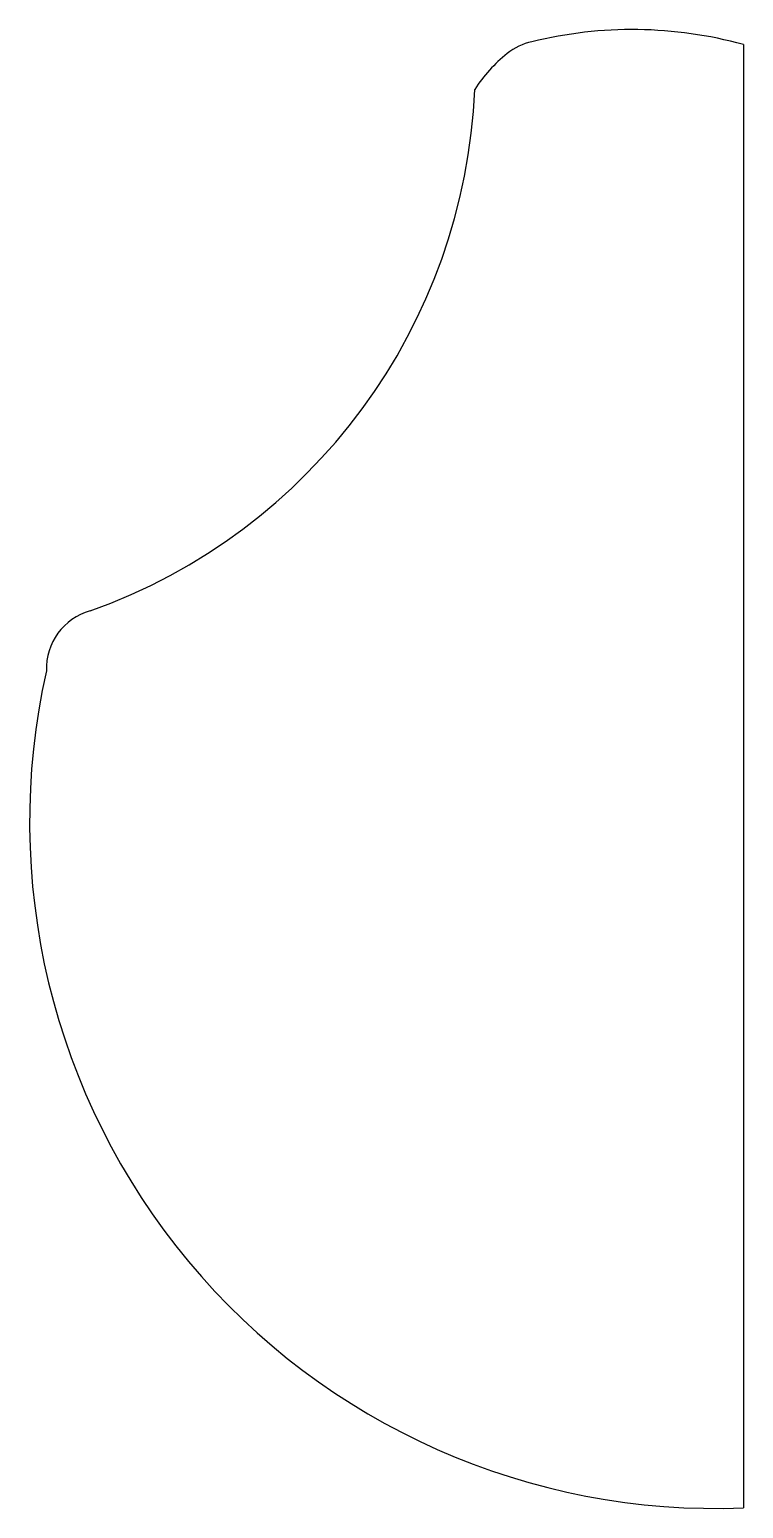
# Model space of a CAD drawing. Extents: x -23.9 to 0, y -49 to 0.5.
import ezdxf

# ---------------------------------------------------------------- set-up
doc = ezdxf.new("R2010")
doc.units = 0
doc.header["$LTSCALE"] = 25
doc.header["$MEASUREMENT"] = 0
doc.layers.get('0').update_dxf_attribs({"linetype": 'CONTINUOUS'})

msp = doc.modelspace()

# ---------------------------------------------------------------- linework, layer by layer
at = {"color": 0, "linetype": 'ByBlock'}
msp.add_line((0, 0), (0, -49), dxfattribs=at)
for centre, radius, start, end in [((-3.724, -13.567), 14.069, 74.6528, 103.8225), ((-6.665, -1.861), 2, 102.1291, 128.7821), ((-4.726, -4.274), 5.096, 128.7821, 147.0139), ((-28.407, -0.669), 19.425, 289.6173, 357.5475), ((-21.353, -20.894), 2, 105.4277, 182.2179), ((-0.938, -26.039), 22.98, 167.2602, 272.3388)]:
    msp.add_arc(centre, radius, start, end, dxfattribs=at)

doc.saveas('drawing.dxf')
